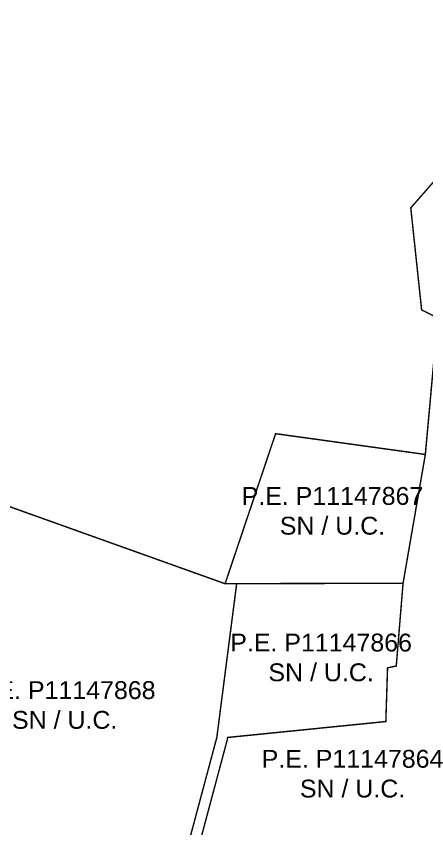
# Model space of a CAD drawing. Header units: metres. Extents: x 561401 to 594056, y 8460144 to 8508504.
# Drawn here: x 587592.9 to 587650.3, y 8498920.4 to 8499034.2 of the extents above; entities that cross this region are included whole.
import ezdxf

# ---------------------------------------------------------------- set-up
doc = ezdxf.new("R2010")
doc.units = ezdxf.units.M
for name, color, linetype in [('1.2. AFECTADOS BASE GRAFICA SUNARP', 150, 'Continuous'), ('1.2. BASE GRAFICA SUNARP', 150, 'Continuous'), ('1.3 ETIQUETA P.E. Y U.C.', 1, 'Continuous')]:
    doc.layers.add(name, color=color, linetype=linetype)
doc.styles.add('Arial', font='arial.ttf', dxfattribs={"height": 1})

msp = doc.modelspace()

# ---------------------------------------------------------------- linework, layer by layer
at = {"layer": '1.2. AFECTADOS BASE GRAFICA SUNARP', "color": 64, "linetype": 'Continuous', "lineweight": -3, "const_width": 0.2}
for points in [[(587651.89, 8498991.95), (587649.63, 8498993.08), (587648.11, 8499007.37), (587648.11, 8499007.37), (587648.11, 8499007.37), (587651.67, 8499011.43)], [(587586.03, 8498967.65), (587622.12, 8498954.74), (587625.62, 8498965.15), (587629.19, 8498975.75), (587650.15, 8498972.84), (587651.49, 8498987.63)], [(587615.41, 8498906.64), (587622.43, 8498932.91), (587622.47, 8498933.21), (587644.62, 8498935.44), (587644.86, 8498942.96), (587646.08, 8498943.22), (587647.03, 8498954.8), (587623.74, 8498954.75), (587620.96, 8498933.2), (587613.97, 8498907.07)]]:
    msp.add_lwpolyline(points, dxfattribs=at)
at = {"layer": '1.2. BASE GRAFICA SUNARP', "color": 64, "linetype": 'Continuous', "lineweight": -3, "const_width": 0.2}
for points in [[(587700.47, 8499019.45), (587673.32, 8499034.09), (587668.42, 8499031.19), (587663.86, 8499025.31), (587648.11, 8499007.37), (587649.63, 8498993.08), (587651.89, 8498991.95), (587663.06, 8498990.39), (587676.66, 8498975.51), (587678.3, 8498973.73), (587700.47, 8499019.45)], [(587666.95, 8498949.43), (587676.66, 8498975.51), (587663.06, 8498990.39), (587651.89, 8498991.95), (587650.15, 8498972.84), (587647.03, 8498954.8), (587646.08, 8498943.22), (587644.86, 8498942.96), (587644.62, 8498935.44), (587622.47, 8498933.21), (587622.43, 8498932.91), (587615.41, 8498906.64), (587614.42, 8498903.56), (587640.02, 8498891.76), (587666.95, 8498949.43)], [(587650.15, 8498972.84), (587629.19, 8498975.75), (587622.12, 8498954.74), (587623.74, 8498954.75), (587647.03, 8498954.8), (587650.15, 8498972.84)], [(587623.74, 8498954.75), (587622.12, 8498954.74), (587586.03, 8498967.65), (587582.48, 8498949.75), (587574.94, 8498925.89), (587586.35, 8498918.78), (587593.85, 8498915.35), (587589.16, 8498900.84), (587608.2, 8498891.85), (587612.14, 8498901.32), (587613.97, 8498907.07), (587620.96, 8498933.2), (587623.74, 8498954.75)]]:
    msp.add_lwpolyline(points, close=True, dxfattribs=at)

# ---------------------------------------------------------------- texts
at = {"layer": '1.3 ETIQUETA P.E. Y U.C.', "color": 1, "char_height": 2.5, "attachment_point": 5, "style": 'Arial'}
for s, insert in [('P.E. P11147867\\PSN / U.C.', (587637.15, 8498964.93)), ('P.E. P11147866\\PSN / U.C.', (587635.56, 8498944.4)), ('P.E. P11147868\\PSN / U.C.', (587599.67, 8498937.74)), ('P.E. P11147864\\PSN / U.C.', (587639.96, 8498928.12))]:
    msp.add_mtext(s, dxfattribs=dict(at, insert=insert))

doc.saveas('drawing.dxf')
